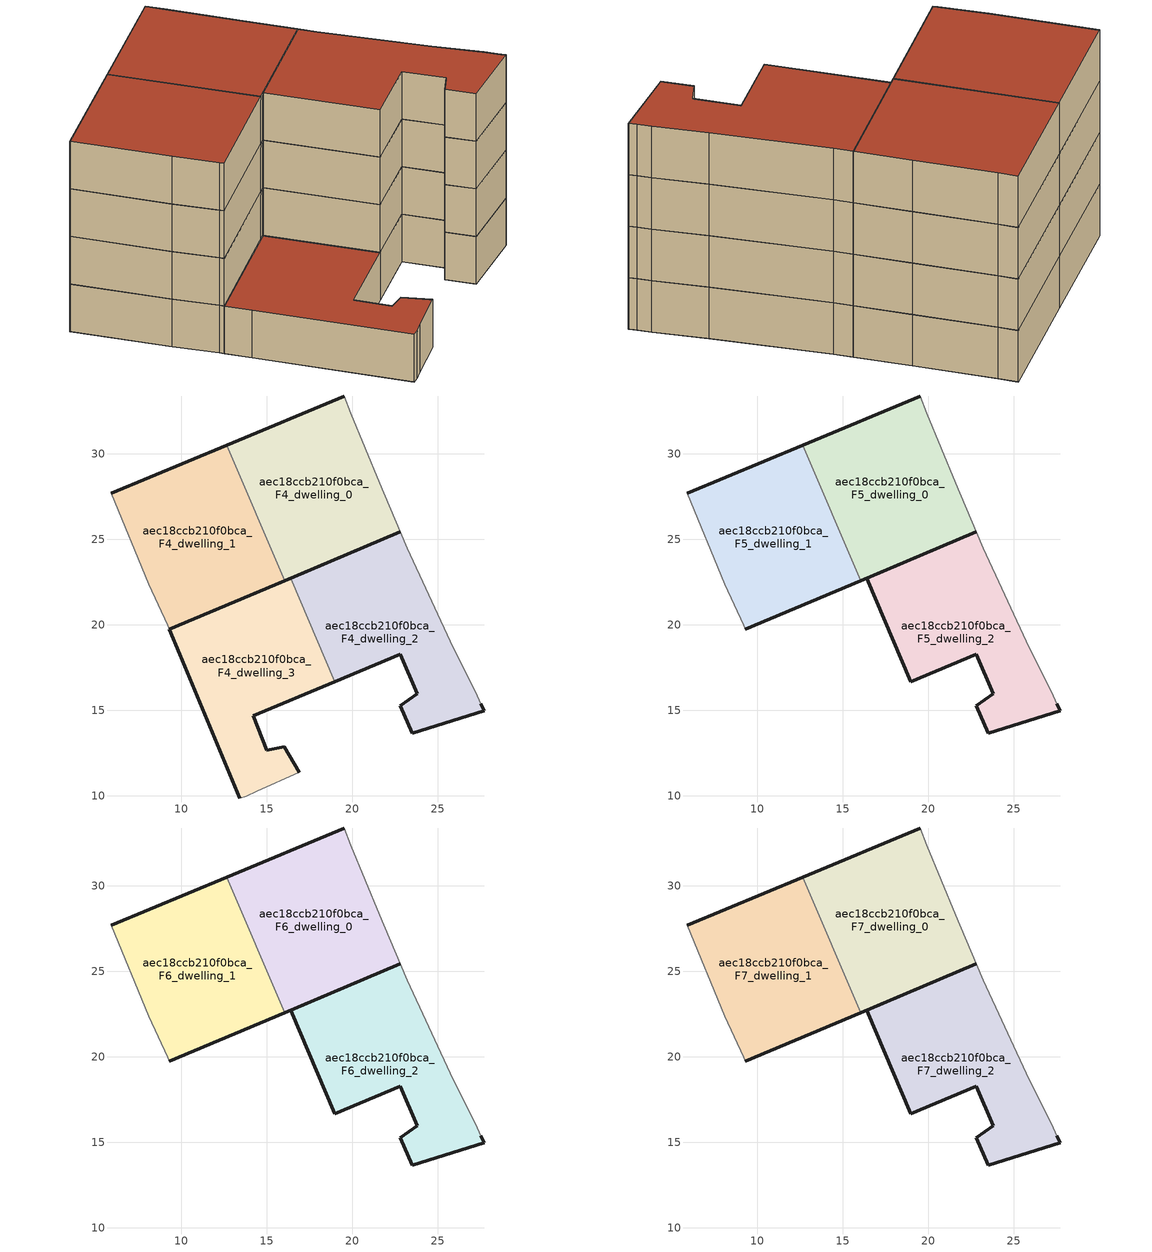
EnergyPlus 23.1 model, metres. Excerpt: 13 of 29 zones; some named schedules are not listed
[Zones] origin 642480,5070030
aec18ccb210f0bca_F4_dwelling_0
 floor to aec18ccb210f0bca_F3_dwelling_0 (EU_floor_Construction): 22.81,25.45 21.62,28.28 19.92,32.38 19.52,33.39 12.68,30.52 16.04,22.58 z12
 wall outside (EU_wall_Construction): 12.68,30.52 19.52,33.39 / 22.81,25.45 16.04,22.58 z12:15
 wall adiabatic (EU_wall_Construction): 19.52,33.39 19.92,32.38 21.62,28.28 22.81,25.45 z12:15
 wall to aec18ccb210f0bca_F4_dwelling_1 (EU_wall_Construction): 16.04,22.58 12.68,30.52 z12:15
aec18ccb210f0bca_F4_dwelling_1
 floor to aec18ccb210f0bca_F3_dwelling_1 (EU_floor_Construction): 16.04,22.58 12.68,30.52 5.91,27.68 8.11,22.38 9.21,19.98 9.31,19.73 z12
 wall outside (EU_wall_Construction): 5.91,27.68 12.68,30.52 / 16.04,22.58 9.31,19.73 z12:15
 wall adiabatic (EU_wall_Construction): 9.31,19.73 9.21,19.98 8.11,22.38 5.91,27.68 z12:15
aec18ccb210f0bca_F4_dwelling_2
 floor to aec18ccb210f0bca_F3_dwelling_2 (EU_floor_Construction): 27.72,14.97 27.52,15.37 27.22,16.07 25.92,18.67 23.22,24.48 22.81,25.45 16.41,22.74 18.98,16.67 22.82,18.27 23.82,15.97 22.82,15.27 23.52,13.67 z12
 wall outside (EU_wall_Construction): 27.52,15.37 27.72,14.97 23.52,13.67 22.82,15.27 23.82,15.97 22.82,18.27 18.98,16.67 / 16.41,22.74 22.81,25.45 z12:15
 wall adiabatic (EU_wall_Construction): 22.81,25.45 23.22,24.48 25.92,18.67 27.22,16.07 27.52,15.37 z12:15
 wall to aec18ccb210f0bca_F4_dwelling_3 (EU_wall_Construction): 18.98,16.67 16.41,22.74 z12:15
aec18ccb210f0bca_F4_dwelling_3
 floor to aec18ccb210f0bca_F3_dwelling_3 (EU_floor_Construction): 16.91,11.37 16.01,12.87 15.01,12.67 14.21,14.67 18.98,16.67 16.41,22.74 9.31,19.73 9.91,18.28 13.41,9.87 13.81,9.97 14.41,10.27 z12
 wall outside (EU_wall_Construction): 13.41,9.87 9.91,18.28 9.31,19.73 16.41,22.74 / 18.98,16.67 14.21,14.67 15.01,12.67 16.01,12.87 16.91,11.37 z12:15
 wall adiabatic (EU_wall_Construction): 16.91,11.37 14.41,10.27 13.81,9.97 13.41,9.87 z12:15
 roof outside (EU_roof_Construction): 16.41,22.74 18.98,16.67 14.21,14.67 15.01,12.67 16.01,12.87 16.91,11.37 14.41,10.27 13.81,9.97 13.41,9.87 9.91,18.28 9.31,19.73 z15
aec18ccb210f0bca_F5_dwelling_0
 floor to aec18ccb210f0bca_F4_dwelling_0 (EU_floor_Construction): 22.81,25.45 21.62,28.28 19.92,32.38 19.52,33.39 12.68,30.52 16.04,22.58 z15
 wall outside (EU_wall_Construction): 12.68,30.52 19.52,33.39 / 22.81,25.45 16.04,22.58 z15:18
 wall adiabatic (EU_wall_Construction): 19.52,33.39 19.92,32.38 21.62,28.28 22.81,25.45 z15:18
 wall to aec18ccb210f0bca_F5_dwelling_1 (EU_wall_Construction): 16.04,22.58 12.68,30.52 z15:18
aec18ccb210f0bca_F5_dwelling_1
 floor to aec18ccb210f0bca_F4_dwelling_1 (EU_floor_Construction): 16.04,22.58 12.68,30.52 5.91,27.68 8.11,22.38 9.21,19.98 9.31,19.73 z15
 wall outside (EU_wall_Construction): 5.91,27.68 12.68,30.52 / 16.04,22.58 9.31,19.73 z15:18
 wall adiabatic (EU_wall_Construction): 9.31,19.73 9.21,19.98 8.11,22.38 5.91,27.68 z15:18
aec18ccb210f0bca_F5_dwelling_2
 floor to aec18ccb210f0bca_F4_dwelling_2 (EU_floor_Construction): 27.72,14.97 27.52,15.37 27.22,16.07 25.92,18.67 23.22,24.48 22.81,25.45 16.41,22.74 18.98,16.67 22.82,18.27 23.82,15.97 22.82,15.27 23.52,13.67 z15
 wall outside (EU_wall_Construction): 27.52,15.37 27.72,14.97 23.52,13.67 22.82,15.27 23.82,15.97 22.82,18.27 18.98,16.67 16.41,22.74 22.81,25.45 z15:18
 wall adiabatic (EU_wall_Construction): 22.81,25.45 23.22,24.48 25.92,18.67 27.22,16.07 27.52,15.37 z15:18
aec18ccb210f0bca_F6_dwelling_0
 floor to aec18ccb210f0bca_F5_dwelling_0 (EU_floor_Construction): 22.81,25.45 21.62,28.28 19.92,32.38 19.52,33.39 12.68,30.52 16.04,22.58 z18
 wall outside (EU_wall_Construction): 12.68,30.52 19.52,33.39 / 22.81,25.45 16.04,22.58 z18:21
 wall adiabatic (EU_wall_Construction): 19.52,33.39 19.92,32.38 21.62,28.28 22.81,25.45 z18:21
 wall to aec18ccb210f0bca_F6_dwelling_1 (EU_wall_Construction): 16.04,22.58 12.68,30.52 z18:21
aec18ccb210f0bca_F6_dwelling_1
 floor to aec18ccb210f0bca_F5_dwelling_1 (EU_floor_Construction): 16.04,22.58 12.68,30.52 5.91,27.68 8.11,22.38 9.21,19.98 9.31,19.73 z18
 wall outside (EU_wall_Construction): 5.91,27.68 12.68,30.52 / 16.04,22.58 9.31,19.73 z18:21
 wall adiabatic (EU_wall_Construction): 9.31,19.73 9.21,19.98 8.11,22.38 5.91,27.68 z18:21
aec18ccb210f0bca_F6_dwelling_2
 floor to aec18ccb210f0bca_F5_dwelling_2 (EU_floor_Construction): 27.72,14.97 27.52,15.37 27.22,16.07 25.92,18.67 23.22,24.48 22.81,25.45 16.41,22.74 18.98,16.67 22.82,18.27 23.82,15.97 22.82,15.27 23.52,13.67 z18
 wall outside (EU_wall_Construction): 27.52,15.37 27.72,14.97 23.52,13.67 22.82,15.27 23.82,15.97 22.82,18.27 18.98,16.67 16.41,22.74 22.81,25.45 z18:21
 wall adiabatic (EU_wall_Construction): 22.81,25.45 23.22,24.48 25.92,18.67 27.22,16.07 27.52,15.37 z18:21
aec18ccb210f0bca_F7_dwelling_0
 floor to aec18ccb210f0bca_F6_dwelling_0 (EU_floor_Construction): 22.81,25.45 21.62,28.28 19.92,32.38 19.52,33.39 12.68,30.52 16.04,22.58 z21
 wall outside (EU_wall_Construction): 12.68,30.52 19.52,33.39 / 22.81,25.45 16.04,22.58 z21:24
 wall adiabatic (EU_wall_Construction): 19.52,33.39 19.92,32.38 21.62,28.28 22.81,25.45 z21:24
 wall to aec18ccb210f0bca_F7_dwelling_1 (EU_wall_Construction): 16.04,22.58 12.68,30.52 z21:24
 roof outside (EU_roof_Construction): 19.92,32.38 21.62,28.28 22.81,25.45 16.04,22.58 12.68,30.52 19.52,33.39 z24
aec18ccb210f0bca_F7_dwelling_1
 floor to aec18ccb210f0bca_F6_dwelling_1 (EU_floor_Construction): 16.04,22.58 12.68,30.52 5.91,27.68 8.11,22.38 9.21,19.98 9.31,19.73 z21
 wall outside (EU_wall_Construction): 5.91,27.68 12.68,30.52 / 16.04,22.58 9.31,19.73 z21:24
 wall adiabatic (EU_wall_Construction): 9.31,19.73 9.21,19.98 8.11,22.38 5.91,27.68 z21:24
 roof outside (EU_roof_Construction): 12.68,30.52 16.04,22.58 9.31,19.73 9.21,19.98 8.11,22.38 5.91,27.68 z24
aec18ccb210f0bca_F7_dwelling_2
 floor to aec18ccb210f0bca_F6_dwelling_2 (EU_floor_Construction): 27.72,14.97 27.52,15.37 27.22,16.07 25.92,18.67 23.22,24.48 22.81,25.45 16.41,22.74 18.98,16.67 22.82,18.27 23.82,15.97 22.82,15.27 23.52,13.67 z21
 wall outside (EU_wall_Construction): 27.52,15.37 27.72,14.97 23.52,13.67 22.82,15.27 23.82,15.97 22.82,18.27 18.98,16.67 16.41,22.74 22.81,25.45 z21:24
 wall adiabatic (EU_wall_Construction): 22.81,25.45 23.22,24.48 25.92,18.67 27.22,16.07 27.52,15.37 z21:24
 roof outside (EU_roof_Construction): 23.22,24.48 25.92,18.67 27.22,16.07 27.52,15.37 27.72,14.97 23.52,13.67 22.82,15.27 23.82,15.97 22.82,18.27 18.98,16.67 16.41,22.74 22.81,25.45 z24
[Building]
EU S2 Campaign: North Axis=0; Terrain=City; Solar Distribution=FullExterior
[Site:Location]
Lyon-Bron: Latitude=45.75; Longitude=5; Time Zone=1; Elevation=198
[SizingPeriod:WeatherFileDays]
AnnualSizingPeriod: Begin Month=1; Begin Day of Month=1; End Month=12; End Day of Month=31; Day of Week for Start Day=Monday; Use Weather File Daylight Saving Period=No; Use Weather File Rain and Snow Indicators=No
[MATERIAL]
EU_InternalMass_Material: Roughness=MediumRough; Thickness=0.1; Conductivity=1; Density=1800; Specific Heat=900; Thermal Absorptance=0.9; Solar Absorptance=0.7; Visible Absorptance=0.7
[MATERIAL:NOMASS] Roughness=MediumRough; Thermal Absorptance=0.9; Solar Absorptance=0.7; Visible Absorptance=0.7
Name | Thermal Resistance
EU_wall_NoMass | 0.776494
EU_roof_NoMass | 0.486893
EU_floor_NoMass | 0.421597
[CONSTRUCTION]
EU_wall_Construction: EU_wall_NoMass
EU_roof_Construction: EU_roof_NoMass
EU_floor_Construction: EU_floor_NoMass
EU_InternalMass_Construction: EU_InternalMass_Material
[ZONE] Type=1; Multiplier=1; Ceiling Height=autocalculate; Floor Area=autocalculate; Part of Total Floor Area=Yes
Name | Volume
aec18ccb210f0bca_F4_dwelling_0; aec18ccb210f0bca_F5_dwelling_0; aec18ccb210f0bca_F6_dwelling_0; aec18ccb210f0bca_F7_dwelling_0 | 190.53
aec18ccb210f0bca_F4_dwelling_1; aec18ccb210f0bca_F5_dwelling_1; aec18ccb210f0bca_F6_dwelling_1; aec18ccb210f0bca_F7_dwelling_1 | 190.506
aec18ccb210f0bca_F4_dwelling_2; aec18ccb210f0bca_F5_dwelling_2; aec18ccb210f0bca_F6_dwelling_2; aec18ccb210f0bca_F7_dwelling_2 | 190.527
aec18ccb210f0bca_F4_dwelling_3 | 190.531
[INTERNALMASS] Construction=EU_InternalMass_Construction
Name | Zone or ZoneList | Surface Area
aec18ccb210f0bca_F4_dwelling_0_EU_InternalMass | aec18ccb210f0bca_F4_dwelling_0 | 63.5112
aec18ccb210f0bca_F4_dwelling_1_EU_InternalMass | aec18ccb210f0bca_F4_dwelling_1 | 63.5026
aec18ccb210f0bca_F4_dwelling_2_EU_InternalMass | aec18ccb210f0bca_F4_dwelling_2 | 63.5086
aec18ccb210f0bca_F4_dwelling_3_EU_InternalMass | aec18ccb210f0bca_F4_dwelling_3 | 63.5107
aec18ccb210f0bca_F5_dwelling_0_EU_InternalMass | aec18ccb210f0bca_F5_dwelling_0 | 84.6764
aec18ccb210f0bca_F5_dwelling_1_EU_InternalMass | aec18ccb210f0bca_F5_dwelling_1 | 84.6766
aec18ccb210f0bca_F5_dwelling_2_EU_InternalMass | aec18ccb210f0bca_F5_dwelling_2 | 84.6699
aec18ccb210f0bca_F6_dwelling_0_EU_InternalMass | aec18ccb210f0bca_F6_dwelling_0 | 84.6764
aec18ccb210f0bca_F6_dwelling_1_EU_InternalMass | aec18ccb210f0bca_F6_dwelling_1 | 84.6766
aec18ccb210f0bca_F6_dwelling_2_EU_InternalMass | aec18ccb210f0bca_F6_dwelling_2 | 84.6699
aec18ccb210f0bca_F7_dwelling_0_EU_InternalMass | aec18ccb210f0bca_F7_dwelling_0 | 84.6764
aec18ccb210f0bca_F7_dwelling_1_EU_InternalMass | aec18ccb210f0bca_F7_dwelling_1 | 84.6766
aec18ccb210f0bca_F7_dwelling_2_EU_InternalMass | aec18ccb210f0bca_F7_dwelling_2 | 84.6699
[OTHEREQUIPMENT] Fuel Type=Electricity; Design Level Calculation Method=Watts/Area; Power per Zone Floor Area=1; Fraction Latent=0; Fraction Radiant=0; Fraction Lost=0; Carbon Dioxide Generation Rate=0; EndUse Subcategory=EU_Step8_InternalGains
Name | Zone or ZoneList or Space or SpaceList | Schedule
EU_Step8_InternalGain_aec18ccb210f0bca_F4_dwelling_0_f000 | aec18ccb210f0bca_F4_dwelling_0 | EU_Step8_GainSchedule_aec18ccb210f0bca_F4_dwelling_0_f000
EU_Step8_InternalGain_aec18ccb210f0bca_F4_dwelling_1_f000 | aec18ccb210f0bca_F4_dwelling_1 | EU_Step8_GainSchedule_aec18ccb210f0bca_F4_dwelling_1_f000
EU_Step8_InternalGain_aec18ccb210f0bca_F4_dwelling_2_f000 | aec18ccb210f0bca_F4_dwelling_2 | EU_Step8_GainSchedule_aec18ccb210f0bca_F4_dwelling_2_f000
EU_Step8_InternalGain_aec18ccb210f0bca_F4_dwelling_3_f000 | aec18ccb210f0bca_F4_dwelling_3 | EU_Step8_GainSchedule_aec18ccb210f0bca_F4_dwelling_3_f000
EU_Step8_InternalGain_aec18ccb210f0bca_F5_dwelling_0_f000 | aec18ccb210f0bca_F5_dwelling_0 | EU_Step8_GainSchedule_aec18ccb210f0bca_F5_dwelling_0_f000
EU_Step8_InternalGain_aec18ccb210f0bca_F5_dwelling_1_f000 | aec18ccb210f0bca_F5_dwelling_1 | EU_Step8_GainSchedule_aec18ccb210f0bca_F5_dwelling_1_f000
EU_Step8_InternalGain_aec18ccb210f0bca_F5_dwelling_2_f000 | aec18ccb210f0bca_F5_dwelling_2 | EU_Step8_GainSchedule_aec18ccb210f0bca_F5_dwelling_2_f000
EU_Step8_InternalGain_aec18ccb210f0bca_F6_dwelling_0_f000 | aec18ccb210f0bca_F6_dwelling_0 | EU_Step8_GainSchedule_aec18ccb210f0bca_F6_dwelling_0_f000
EU_Step8_InternalGain_aec18ccb210f0bca_F6_dwelling_1_f000 | aec18ccb210f0bca_F6_dwelling_1 | EU_Step8_GainSchedule_aec18ccb210f0bca_F6_dwelling_1_f000
EU_Step8_InternalGain_aec18ccb210f0bca_F6_dwelling_2_f000 | aec18ccb210f0bca_F6_dwelling_2 | EU_Step8_GainSchedule_aec18ccb210f0bca_F6_dwelling_2_f000
EU_Step8_InternalGain_aec18ccb210f0bca_F7_dwelling_0_f000 | aec18ccb210f0bca_F7_dwelling_0 | EU_Step8_GainSchedule_aec18ccb210f0bca_F7_dwelling_0_f000
EU_Step8_InternalGain_aec18ccb210f0bca_F7_dwelling_1_f000 | aec18ccb210f0bca_F7_dwelling_1 | EU_Step8_GainSchedule_aec18ccb210f0bca_F7_dwelling_1_f000
EU_Step8_InternalGain_aec18ccb210f0bca_F7_dwelling_2_f000 | aec18ccb210f0bca_F7_dwelling_2 | EU_Step8_GainSchedule_aec18ccb210f0bca_F7_dwelling_2_f000
[ZONEVENTILATION:DESIGNFLOWRATE] Schedule=EU_AlwaysOn; Design Flow Rate Calculation Method=AirChanges/Hour; Air Changes per Hour=0.693814; Ventilation Type=Natural; Fan Pressure Rise=0; Fan Total Efficiency=1; Constant Term Coefficient=1; Temperature Term Coefficient=0; Velocity Term Coefficient=0; Velocity Squared Term Coefficient=0; Minimum Indoor Temperature=-100; Maximum Indoor Temperature=100; Delta Temperature=-100; Minimum Outdoor Temperature=-100; Maximum Outdoor Temperature=100; Maximum Wind Speed=40
Name | Zone or ZoneList or Space or SpaceList
EU_ConstantAir_aec18ccb210f0bca_F4_dwelling_0 | aec18ccb210f0bca_F4_dwelling_0
EU_ConstantAir_aec18ccb210f0bca_F4_dwelling_1 | aec18ccb210f0bca_F4_dwelling_1
EU_ConstantAir_aec18ccb210f0bca_F4_dwelling_2 | aec18ccb210f0bca_F4_dwelling_2
EU_ConstantAir_aec18ccb210f0bca_F4_dwelling_3 | aec18ccb210f0bca_F4_dwelling_3
EU_ConstantAir_aec18ccb210f0bca_F5_dwelling_0 | aec18ccb210f0bca_F5_dwelling_0
EU_ConstantAir_aec18ccb210f0bca_F5_dwelling_1 | aec18ccb210f0bca_F5_dwelling_1
EU_ConstantAir_aec18ccb210f0bca_F5_dwelling_2 | aec18ccb210f0bca_F5_dwelling_2
EU_ConstantAir_aec18ccb210f0bca_F6_dwelling_0 | aec18ccb210f0bca_F6_dwelling_0
EU_ConstantAir_aec18ccb210f0bca_F6_dwelling_1 | aec18ccb210f0bca_F6_dwelling_1
EU_ConstantAir_aec18ccb210f0bca_F6_dwelling_2 | aec18ccb210f0bca_F6_dwelling_2
EU_ConstantAir_aec18ccb210f0bca_F7_dwelling_0 | aec18ccb210f0bca_F7_dwelling_0
EU_ConstantAir_aec18ccb210f0bca_F7_dwelling_1 | aec18ccb210f0bca_F7_dwelling_1
EU_ConstantAir_aec18ccb210f0bca_F7_dwelling_2 | aec18ccb210f0bca_F7_dwelling_2
[HVACTEMPLATE:ZONE:IDEALLOADSAIRSYSTEM] System Availability Schedule=EU_AlwaysOn; Maximum Heating Supply Air Temperature=50; Minimum Cooling Supply Air Temperature=13; Maximum Heating Supply Air Humidity Ratio=0.0156; Minimum Cooling Supply Air Humidity Ratio=0.0077; Heating Limit=NoLimit; Cooling Limit=NoLimit; Heating Availability Schedule=EU_AlwaysOn; Cooling Availability Schedule=EU_CoolingOff; Dehumidification Control Type=ConstantSensibleHeatRatio; Cooling Sensible Heat Ratio=0.7; Dehumidification Setpoint=60; Humidification Control Type=None; Humidification Setpoint=30; Outdoor Air Method=None; Outdoor Air Flow Rate per Person=0.00944; Outdoor Air Flow Rate per Zone Floor Area=0; Outdoor Air Flow Rate per Zone=0; Demand Controlled Ventilation Type=None; Outdoor Air Economizer Type=NoEconomizer; Heat Recovery Type=None; Sensible Heat Recovery Effectiveness=0.7; Latent Heat Recovery Effectiveness=0.65
Name | Template Thermostat
aec18ccb210f0bca_F4_dwelling_0 | EU_HeatOnly_aec18ccb210f0bca_F4_dwelling_0
aec18ccb210f0bca_F4_dwelling_1 | EU_HeatOnly_aec18ccb210f0bca_F4_dwelling_1
aec18ccb210f0bca_F4_dwelling_2 | EU_HeatOnly_aec18ccb210f0bca_F4_dwelling_2
aec18ccb210f0bca_F4_dwelling_3 | EU_HeatOnly_aec18ccb210f0bca_F4_dwelling_3
aec18ccb210f0bca_F5_dwelling_0 | EU_HeatOnly_aec18ccb210f0bca_F5_dwelling_0
aec18ccb210f0bca_F5_dwelling_1 | EU_HeatOnly_aec18ccb210f0bca_F5_dwelling_1
aec18ccb210f0bca_F5_dwelling_2 | EU_HeatOnly_aec18ccb210f0bca_F5_dwelling_2
aec18ccb210f0bca_F6_dwelling_0 | EU_HeatOnly_aec18ccb210f0bca_F6_dwelling_0
aec18ccb210f0bca_F6_dwelling_1 | EU_HeatOnly_aec18ccb210f0bca_F6_dwelling_1
aec18ccb210f0bca_F6_dwelling_2 | EU_HeatOnly_aec18ccb210f0bca_F6_dwelling_2
aec18ccb210f0bca_F7_dwelling_0 | EU_HeatOnly_aec18ccb210f0bca_F7_dwelling_0
aec18ccb210f0bca_F7_dwelling_1 | EU_HeatOnly_aec18ccb210f0bca_F7_dwelling_1
aec18ccb210f0bca_F7_dwelling_2 | EU_HeatOnly_aec18ccb210f0bca_F7_dwelling_2
[SIZING:ZONE] Zone Cooling Design Supply Air Temperature Input Method=SupplyAirTemperature; Zone Cooling Design Supply Air Temperature=13; Zone Heating Design Supply Air Temperature Input Method=SupplyAirTemperature; Zone Heating Design Supply Air Temperature=50; Zone Cooling Design Supply Air Humidity Ratio=0.008; Zone Heating Design Supply Air Humidity Ratio=0.008; Cooling Design Air Flow Method=DesignDay; Cooling Design Air Flow Rate=0; Cooling Minimum Air Flow per Zone Floor Area=0.000762; Cooling Minimum Air Flow=0; Cooling Minimum Air Flow Fraction=0.2; Heating Design Air Flow Method=DesignDay; Heating Design Air Flow Rate=0; Heating Maximum Air Flow per Zone Floor Area=0.002032; Heating Maximum Air Flow=0.141576; Heating Maximum Air Flow Fraction=0.3; Account for Dedicated Outdoor Air System=No; Dedicated Outdoor Air System Control Strategy=NeutralSupplyAir; Dedicated Outdoor Air Low Setpoint Temperature for Design=autosize; Dedicated Outdoor Air High Setpoint Temperature for Design=autosize; Zone Load Sizing Method=Sensible Load Only No Latent Load; Zone Latent Cooling Design Supply Air Humidity Ratio Input Method=HumidityRatioDifference; Zone Cooling Design Supply Air Humidity Ratio Difference=0.005; Zone Latent Heating Design Supply Air Humidity Ratio Input Method=HumidityRatioDifference; Zone Humidification Design Supply Air Humidity Ratio Difference=0.005
aec18ccb210f0bca_F4_dwelling_0; aec18ccb210f0bca_F4_dwelling_1; aec18ccb210f0bca_F4_dwelling_2; aec18ccb210f0bca_F4_dwelling_3; aec18ccb210f0bca_F5_dwelling_0; aec18ccb210f0bca_F5_dwelling_1; aec18ccb210f0bca_F5_dwelling_2; aec18ccb210f0bca_F6_dwelling_0; aec18ccb210f0bca_F6_dwelling_1; aec18ccb210f0bca_F6_dwelling_2; aec18ccb210f0bca_F7_dwelling_0; aec18ccb210f0bca_F7_dwelling_1; aec18ccb210f0bca_F7_dwelling_2
[SCHEDULE:FILE] Column Number=1; Rows to Skip at Top=0; Number of Hours of Data=8760; Column Separator=Comma; Interpolate to Timestep=No; Minutes per Item=60; Adjust Schedule for Daylight Savings=Yes
Name | File
EU_Step8_GainSchedule_aec18ccb210f0bca_F4_dwelling_0_f000 | ../../schedules/aec18ccb210f0bca/aec18ccb210f0bca_F4_dwelling_0_f000_gain.csv
EU_Step8_GainSchedule_aec18ccb210f0bca_F4_dwelling_1_f000 | ../../schedules/aec18ccb210f0bca/aec18ccb210f0bca_F4_dwelling_1_f000_gain.csv
EU_Step8_GainSchedule_aec18ccb210f0bca_F4_dwelling_2_f000 | ../../schedules/aec18ccb210f0bca/aec18ccb210f0bca_F4_dwelling_2_f000_gain.csv
EU_Step8_GainSchedule_aec18ccb210f0bca_F4_dwelling_3_f000 | ../../schedules/aec18ccb210f0bca/aec18ccb210f0bca_F4_dwelling_3_f000_gain.csv
EU_Step8_GainSchedule_aec18ccb210f0bca_F5_dwelling_0_f000 | ../../schedules/aec18ccb210f0bca/aec18ccb210f0bca_F5_dwelling_0_f000_gain.csv
EU_Step8_GainSchedule_aec18ccb210f0bca_F5_dwelling_1_f000 | ../../schedules/aec18ccb210f0bca/aec18ccb210f0bca_F5_dwelling_1_f000_gain.csv
EU_Step8_GainSchedule_aec18ccb210f0bca_F5_dwelling_2_f000 | ../../schedules/aec18ccb210f0bca/aec18ccb210f0bca_F5_dwelling_2_f000_gain.csv
EU_Step8_GainSchedule_aec18ccb210f0bca_F6_dwelling_0_f000 | ../../schedules/aec18ccb210f0bca/aec18ccb210f0bca_F6_dwelling_0_f000_gain.csv
EU_Step8_GainSchedule_aec18ccb210f0bca_F6_dwelling_1_f000 | ../../schedules/aec18ccb210f0bca/aec18ccb210f0bca_F6_dwelling_1_f000_gain.csv
EU_Step8_GainSchedule_aec18ccb210f0bca_F6_dwelling_2_f000 | ../../schedules/aec18ccb210f0bca/aec18ccb210f0bca_F6_dwelling_2_f000_gain.csv
EU_Step8_GainSchedule_aec18ccb210f0bca_F7_dwelling_0_f000 | ../../schedules/aec18ccb210f0bca/aec18ccb210f0bca_F7_dwelling_0_f000_gain.csv
